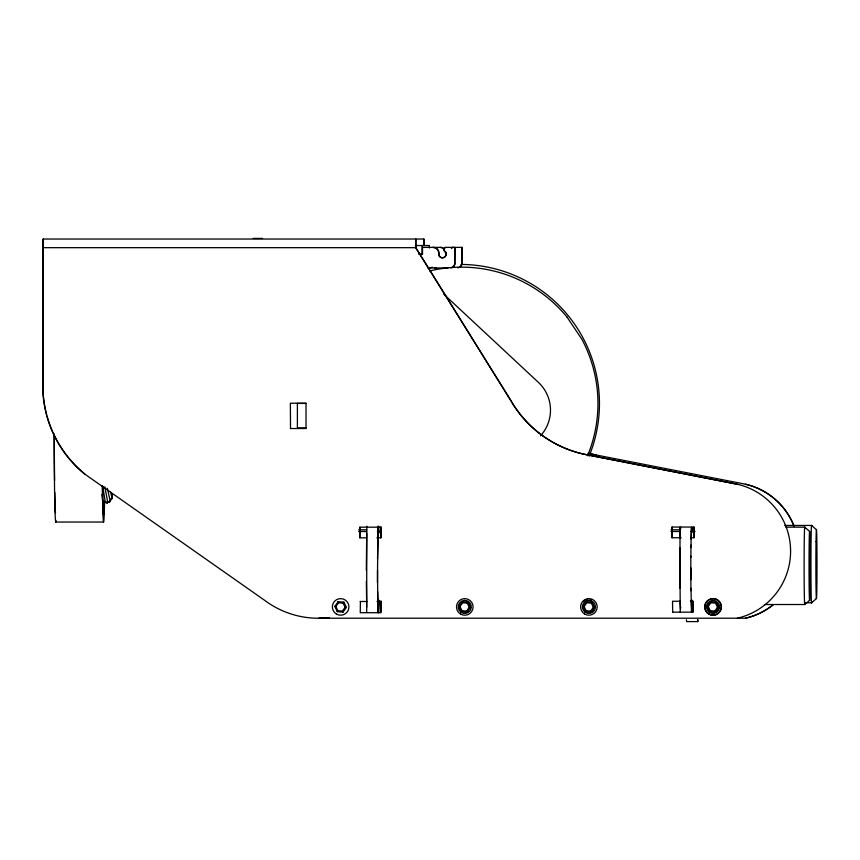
<?xml version="1.0" encoding="UTF-8"?>
<svg xmlns="http://www.w3.org/2000/svg" width="860" height="860" viewBox="0 0 860 860"><rect width="100%" height="100%" fill="white"/><g stroke="black" fill="none" stroke-linecap="round" stroke-linejoin="round"><path stroke-width="1.29" d="M366.317 570.212L366.736 533.264M377.433 582.639L377.97 526.234M690.817 579.758L690.817 556.087M321.199 618.211A89.849 89.838 -90 0 1 264.59 600.291L84.592 473.957A114.036 114.014 90 0 1 43 393.095L43.14 239.037L423.926 239.037L424.066 245.595M377.529 559.172L378.325 527.556L378.733 533.264M679.808 547.616L680.26 612.094M690.913 557.409L690.913 545.068M379.034 600.43L378.787 611.783M690.999 547.616L691.236 528.33M381.044 531.77L381.141 527.159M378.905 600.377L378.325 612.868L377.615 591.54M680.056 528.33L679.808 588.24M679.97 537.909L680.496 527.298L680.701 528.685M691.117 539.198L691.676 527.298L692.031 531.727M692.139 600.527L691.676 608.547L691.214 600.527M692.311 600.259L691.913 612.094M366.79 526.234L366.683 611.783M112.359 493.801A33.497 22.575 56.7 0 1 112.284 497.349L109.317 501.896L106.844 502.906L102.512 501.821M686.366 619.813L686.592 621.597L697.783 621.597L698.008 619.813M680.701 607.171L680.496 608.547L680.034 600.527M337.819 610.718L342.43 611.116L343 612.169L337.217 611.675L337.829 610.718L335.851 606.526L334.755 606.429L338.173 601.678L338.517 602.731L335.851 606.526M461.96 610.718L461.347 611.675L467.216 612.169L466.561 611.116L461.949 610.718L459.982 606.526L458.896 606.429L461.454 611.675L458.907 606.429L462.304 601.678L468.077 602.172L470.527 607.418L467.12 612.169M592.691 610.267L591.368 612.169L585.477 611.675L586.101 610.718L584.112 606.526L583.026 606.429L586.445 601.678M707.264 606.429L708.264 606.526L710.209 610.718L709.618 611.675L715.488 612.169L718.799 607.418L716.337 602.172L710.467 601.678L707.157 606.429L709.629 611.675L707.264 606.429L710.489 601.678L710.919 602.731M342.43 611.116L345.086 607.321L346.397 607.418L343.946 602.172L338.077 601.678M342.989 612.169L346.397 607.418M459.982 606.526L462.637 602.731L462.304 601.678M466.561 611.116L469.216 607.321L470.527 607.418M584.112 606.526L586.767 602.731L586.337 601.678L592.207 602.172M586.079 610.718L590.691 611.116L593.346 607.321L594.668 607.418L592.11 602.172L591.379 603.118L586.767 602.731M590.691 611.116L591.25 612.169L594.668 607.418M708.253 606.526L710.897 602.731L715.52 603.118L716.337 602.172M710.209 610.718L714.832 611.116L717.476 607.321L718.799 607.418L716.24 602.172M714.832 611.116L715.402 612.169L718.713 607.418M338.496 602.731L343.118 603.118L343.839 602.172M462.637 602.731L467.249 603.118L468.077 602.172L470.452 607.418M809.615 600.269L804.756 604.515L764.475 604.515M816.441 598.549L811.582 602.806L804.874 602.806M102.759 500.971L107.833 502.369L106.844 502.906L110.252 501.391L107.339 488.34M110.252 501.391L109.317 501.896L112.176 498.295M105.285 502.165L104.232 502.638L105.285 502.165L102.727 486.222M253.216 238.403L262.547 238.403M415.369 245.53L429.344 245.53L429.344 247.992M43 247.68L415.821 247.68L511.227 401.082A112.155 112.133 -90 0 0 587.778 454.94L737.332 484.234A68.757 68.746 -90 0 1 737.332 618.211M418.616 254.173L422.507 254.173L422.507 247.379L440.298 247.379A5.74 5.74 0 0 1 444.287 248.992M432.988 247.379A5.74 5.74 0 0 1 438.643 254.173L438.901 254.173A3.666 3.666 0 0 0 445.964 255.571A3.666 3.666 0 0 1 445.684 254.173A5.74 5.74 0 0 0 445.587 251.668M445.684 254.173L446.243 254.173A3.666 3.666 0 0 1 446.168 254.882M450.877 267.879A5.257 5.257 0 0 0 454.779 263.665L455.037 247.379M457.918 267.879A5.257 5.257 0 0 0 461.82 263.665L462.078 247.379L445.974 247.379A2.161 2.161 0 0 0 444.136 250.647A6.557 6.547 0 0 1 445.974 254.173A3.666 3.666 0 0 0 446.007 254.882M447.931 267.965L428.85 267.965A47.429 47.418 -90 0 0 427.914 267.901M306.031 403.426L297.388 403.426L297.388 427.882L306.031 427.882M290.368 428.527L306.02 428.527L306.02 403.211L290.368 403.211L290.508 428.527M55.739 522.031L103.566 522.031M784.718 525.449L811.571 525.449L816.441 529.706M785.943 527.159L804.745 527.159L809.604 531.415M358.727 529.792L366.769 529.792M671.079 529.792L680.453 529.792M358.598 531.501L366.639 531.501M377.368 531.501L381.388 531.501M670.95 531.501L680.335 531.501M691.053 531.501L695.073 531.501M366.467 537.812L359.749 537.812L359.749 527.18L380.937 527.18L380.937 537.812L376.852 537.812M681.131 537.747L671.929 537.747L671.929 527.051L694.084 527.051L694.084 537.747L691.354 537.747M680.292 601.247L672.531 601.247L672.67 612.148M690.462 601.247L692.999 601.247L692.999 612.148L672.531 612.148M360.265 601.484L366.833 601.484M376.992 601.484L380.991 601.484M334.863 606.429L337.313 611.675M583.123 606.429L585.499 611.675M321.06 618.211L745.577 618.211A68.757 68.746 -90 0 0 773.065 604.903M737.192 484.234L587.638 454.94A112.155 112.133 90 0 1 511.077 401.082L415.681 247.68L415.821 239.037L415.821 247.68M443.738 294.152L538.414 382.388A37.937 37.937 0 0 1 540.478 435.816M566.987 317.017L581.854 339.238A136.353 136.353 0 0 1 587.573 455.692M715.52 603.118L717.476 607.321M591.379 603.118L593.346 607.321M467.249 603.118L469.216 607.321M343.118 603.118L345.086 607.321M110.521 491.888L112.165 498.488L111.348 499.015A33.497 22.575 56.7 0 0 111.467 497.875M104.823 486.803L107.779 502.401M697.546 619.813L697.783 621.597M101.888 494.392L102.598 499.66M691.451 612.094L690.999 588.24M378.679 526.234L378.884 532.447M692.128 528.33L692.214 531.964M377.863 611.783L377.508 570.212M366.736 607.149L366.349 581.253M381.227 611.675L381.002 600.968M690.913 590.788L690.892 567.922M693.945 527.051L693.945 537.747M692.859 601.247L692.859 612.148M680.174 527.051L680.174 529.728M672.068 527.051L672.068 537.747M461.82 247.379L461.82 263.665M454.779 247.379L454.779 263.665M423.926 239.037L423.926 245.218M422.045 245.53L422.045 254.173M380.851 601.484L380.991 612.707L360.265 612.707L360.404 601.484M380.797 527.18L380.797 537.812M359.888 527.18L359.888 537.812M43.14 239.037L43.14 393.095A114.036 114.014 90 0 0 46.687 414.853M593.185 611.18A6.815 6.815 0 0 1 592.11 611.976M584.015 601.108A6.815 6.815 0 0 1 585.079 600.301M586.294 599.732A6.815 6.815 0 0 1 587.584 599.409M590.239 599.528A6.815 6.815 0 0 1 591.497 599.979M84.731 473.957A114.036 114.014 90 0 1 47.031 416.111M811.711 602.021A38.678 0.623 90 0 1 810.948 564.375A38.678 0.623 90 0 1 811.7 526.148M804.874 603.731A38.678 0.623 90 0 1 804.121 566.084A38.678 0.623 90 0 1 804.874 527.857M588.036 453.198A112.155 112.133 -90 0 0 595.894 454.94L745.577 484.234A68.757 68.746 -90 0 1 794.113 526.148M596.034 454.94A112.155 112.133 -90 0 1 589.476 453.521M745.437 484.234A68.757 68.746 -90 0 1 793.974 526.148M772.925 604.903A68.757 68.746 -90 0 1 745.437 618.211M56.061 520.397A99.405 1.612 90 0 1 54.159 434.182M461.035 264.439A139.083 139.083 0 0 1 589.121 456.133M428.785 268.073A139.083 139.083 0 0 1 432.612 267.234M429.753 270.932A136.353 136.353 0 0 1 566.998 317.017M329.305 618.211A89.849 89.838 90 0 1 319.232 617.953M329.444 618.211A89.849 89.838 90 0 1 319.372 617.953M104.565 501.584A99.405 1.612 90 0 1 102.34 485.846M434.956 267.901A47.429 47.418 -90 0 1 435.891 267.965M428.42 267.987A47.429 47.418 -90 0 1 430.29 267.879M451.382 248.121A2.161 2.161 0 0 1 453.016 247.379M440.03 247.379A5.74 5.74 0 0 1 444.244 249.206M446.039 253.227A5.74 5.74 0 0 1 445.942 254.173A3.666 3.666 0 0 1 442.309 257.839A3.666 3.666 0 0 1 438.643 254.173M451.65 248.121A2.161 2.161 0 0 1 453.284 247.379M462.078 263.665A5.257 5.257 0 0 1 459.659 267.256M428.688 267.987A47.429 47.418 90 0 1 430.548 267.879M435.214 267.901A47.429 47.418 90 0 1 436.149 267.965M433.257 247.379A5.74 5.74 0 0 1 438.901 254.173M444.394 250.647A6.557 6.547 0 0 1 446.243 254.173M444.212 250.26A2.161 2.161 0 0 1 446.243 247.379M455.037 263.665A5.257 5.257 0 0 1 451.898 267.621M104.372 501.487A92.299 1.505 -90 0 1 102.512 486.943M55.448 512.883A92.299 1.505 90 0 1 54.782 492.468M54.599 480.794A92.299 1.505 90 0 1 54.277 434.214M460.637 614.104A8.299 8.299 0 0 0 473.086 606.923A8.299 8.299 0 0 0 460.637 599.732A8.299 8.299 0 0 0 460.637 614.104M708.898 614.104A8.299 8.299 0 0 0 721.346 606.923A8.299 8.299 0 0 0 708.909 599.732A8.299 8.299 0 0 0 708.898 614.104A8.299 8.299 0 0 0 721.357 606.923A8.299 8.299 0 0 0 708.898 599.732A8.299 8.299 0 0 0 708.909 614.104M584.746 614.104A8.299 8.299 0 0 0 597.195 606.923A8.299 8.299 0 0 0 584.746 599.732A8.299 8.299 0 0 0 584.746 614.104M336.496 614.104A8.299 8.299 0 0 0 348.945 606.923A8.299 8.299 0 0 0 336.496 599.732A8.299 8.299 0 0 0 336.496 614.104M816.022 541.596A34.422 0.559 90 0 0 816.333 597.937A34.422 0.559 90 0 0 816.968 552.851A34.422 0.559 90 0 0 816.022 541.596M810.034 588.369A34.422 0.559 -90 0 0 809.712 532.039A34.422 0.559 -90 0 0 809.077 577.114A34.422 0.559 -90 0 0 810.034 588.369M585.101 612.255A6.547 6.547 0 0 0 595.432 607.547A6.547 6.547 0 0 0 586.187 600.957A6.547 6.547 0 0 0 585.101 612.255M709.231 612.255A6.547 6.547 0 0 0 719.562 607.547A6.547 6.547 0 0 0 710.317 600.957A6.547 6.547 0 0 0 709.231 612.255M460.971 612.255A6.547 6.547 0 0 0 471.291 607.547A6.547 6.547 0 0 0 462.046 600.957A6.547 6.547 0 0 0 460.971 612.255"/></g></svg>
